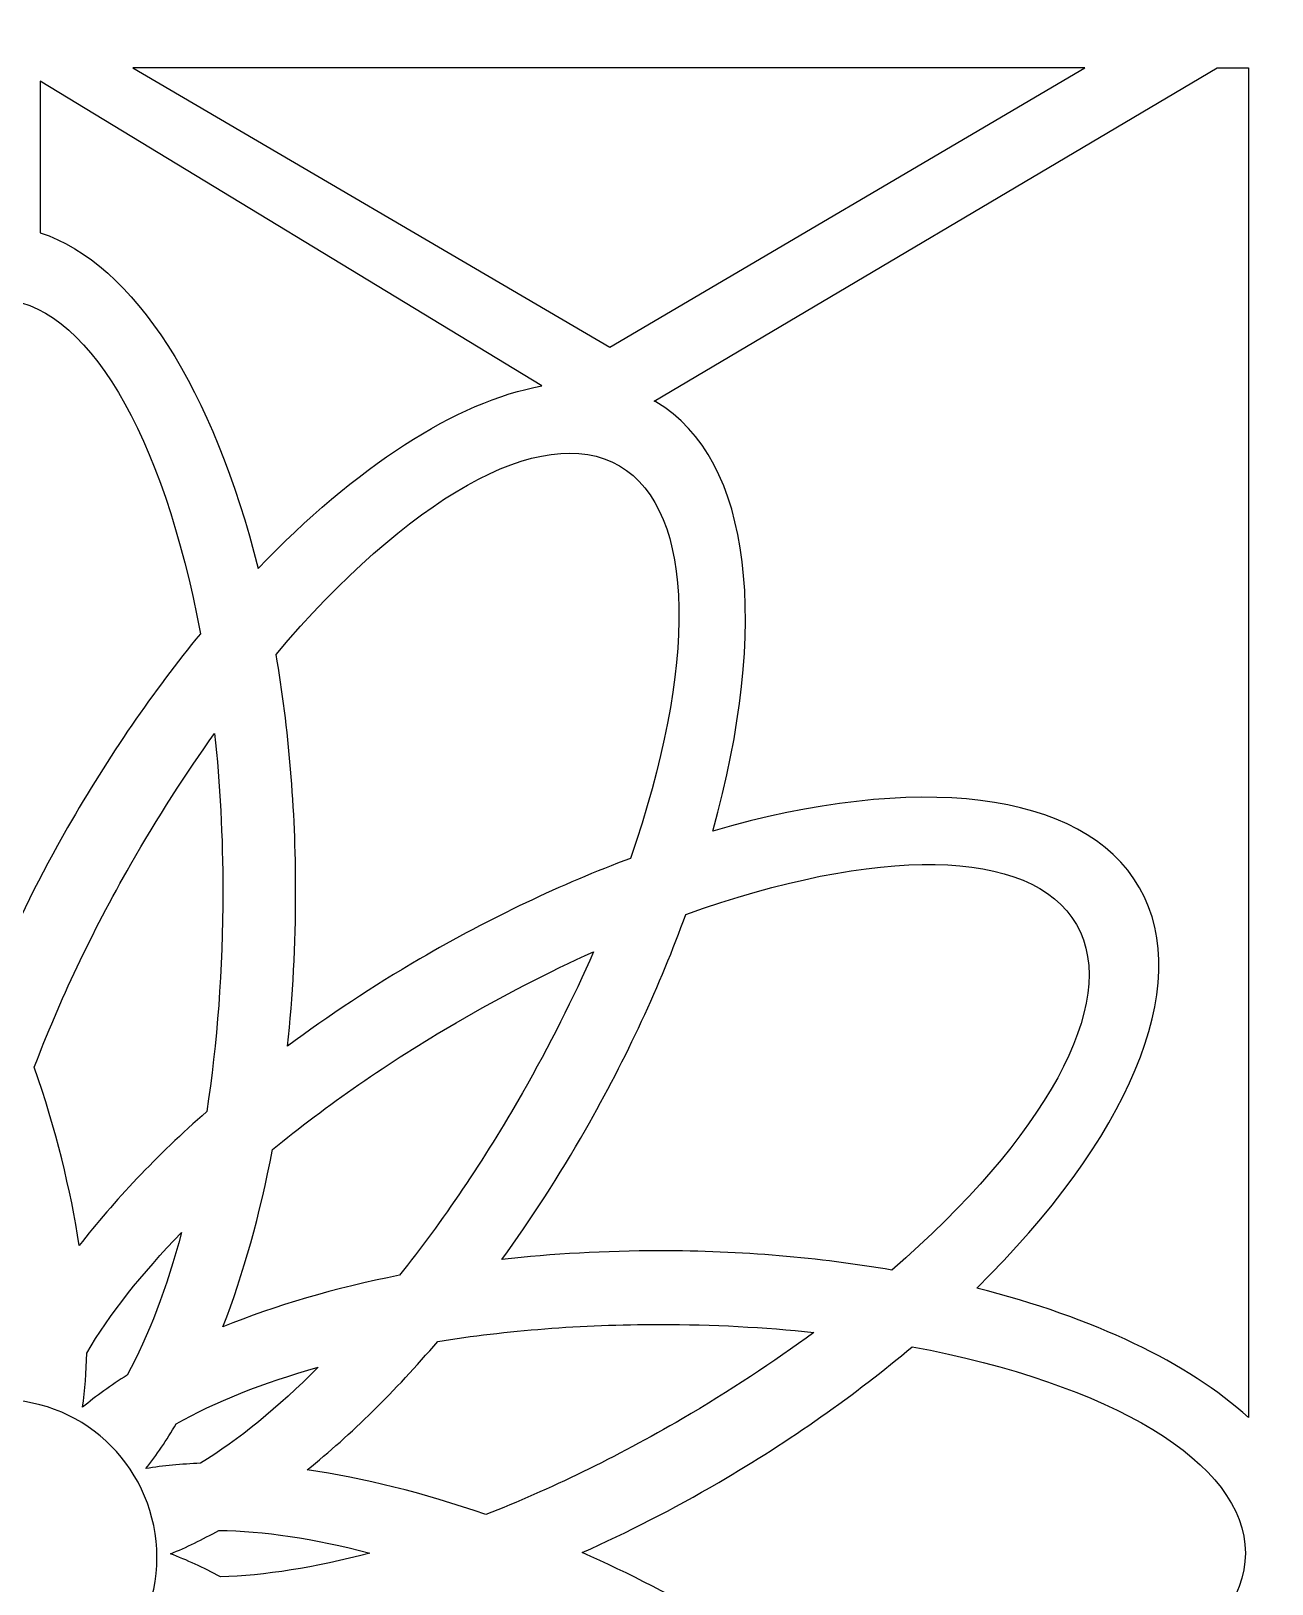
# Model space of a CAD drawing. Header units: centimetres. Extents: x -2.22 to 2.22, y -4.33 to 4.33.
# Drawn here: x 0.028 to 1.184, y -2.922 to -1.474 of the extents above; entities that cross this region are included whole.
import ezdxf

# ---------------------------------------------------------------- set-up
doc = ezdxf.new("R2010")
doc.units = ezdxf.units.CM
doc.header["$MEASUREMENT"] = 0
doc.layers.add('Layer 1', color=7, linetype='Continuous')

msp = doc.modelspace()

# ---------------------------------------------------------------- linework, layer by layer
at = {"layer": 'Layer 1', "color": 242}
for points, knots in [([(-2.21947, -4.33143), (-2.21947, -4.33143), (-2.21947, 4.33143), (-2.21947, 4.33143), (-2.21947, 4.33143), (-2.21947, 4.33143), (2.21948, 4.33143), (2.21948, 4.33143), (2.21948, 4.33143), (2.21948, 4.33143), (2.21948, -4.33143), (2.21948, -4.33143), (2.21948, -4.33143), (2.21948, -4.33143), (-2.21947, -4.33143), (-2.21947, -4.33143)], [0, 0, 0, 0, 0.2, 0.2, 0.2, 0.2, 0.4, 0.4, 0.4, 0.4, 0.6, 0.6, 0.6, 0.6, 1, 1, 1, 1]), ([(1.00997, -1.50861), (1.00997, -1.50861), (0.56743, -1.76895), (0.56743, -1.76895), (0.56743, -1.76895), (0.56743, -1.76895), (0.12286, -1.50861), (0.12286, -1.50861), (0.12286, -1.50861), (0.12286, -1.50861), (1.00997, -1.50861), (1.00997, -1.50861)], [0, 0, 0, 0, 0.25, 0.25, 0.25, 0.25, 0.5, 0.5, 0.5, 0.5, 1, 1, 1, 1]), ([(1.16236, -2.76657), (1.16236, -2.76657), (1.16236, -1.50861), (1.16236, -1.50861), (1.16236, -1.50861), (1.16236, -1.50861), (1.13337, -1.50861), (1.13337, -1.50861), (1.13337, -1.50861), (1.13337, -1.50861), (0.60865, -1.81918), (0.60865, -1.81918), (0.60865, -1.81918), (0.60917, -1.81947), (0.60969, -1.81975), (0.6102, -1.82004), (0.6102, -1.82004), (0.70095, -1.87302), (0.71623, -2.03085), (0.66322, -2.21989), (0.66322, -2.21989), (0.85118, -2.16549), (1.00833, -2.1807), (1.06093, -2.27284), (1.06093, -2.27284), (1.11333, -2.3646), (1.04852, -2.50901), (0.90914, -2.64592), (0.90914, -2.64592), (1.01787, -2.67339), (1.1065, -2.71556), (1.16236, -2.76657)], [0, 0, 0, 0, 0.1111111, 0.1111111, 0.1111111, 0.1111111, 0.2222222, 0.2222222, 0.2222222, 0.2222222, 0.3333333, 0.3333333, 0.3333333, 0.3333333, 0.4444444, 0.4444444, 0.4444444, 0.4444444, 0.5555556, 0.5555556, 0.5555556, 0.5555556, 0.6666667, 0.6666667, 0.6666667, 0.6666667, 0.7777778, 0.7777778, 0.7777778, 0.7777778, 1, 1, 1, 1]), ([(0.03656, -1.52089), (0.03656, -1.52089), (0.50402, -1.80504), (0.50402, -1.80504), (0.50402, -1.80504), (0.42436, -1.81938), (0.33026, -1.88043), (0.23959, -1.97528), (0.23959, -1.97528), (0.19828, -1.80983), (0.12401, -1.69083), (0.03656, -1.66237), (0.03656, -1.66237), (0.03656, -1.66237), (0.03656, -1.52089), (0.03656, -1.52089)], [0, 0, 0, 0, 0.2, 0.2, 0.2, 0.2, 0.4, 0.4, 0.4, 0.4, 0.6, 0.6, 0.6, 0.6, 1, 1, 1, 1]), ([(-0.19421, -2.03842), (-0.15005, -2.09196), (-0.10759, -2.15324), (-0.06908, -2.2207), (-0.06908, -2.2207), (-0.04455, -2.26366), (-0.02298, -2.30677), (-0.00439, -2.34931), (-0.00439, -2.34931), (0.0146, -2.30544), (0.03678, -2.26095), (0.06209, -2.21662), (0.06209, -2.21662), (0.10018, -2.14992), (0.14211, -2.08926), (0.18573, -2.03615), (0.18573, -2.03615), (0.15162, -1.85168), (0.07946, -1.72442), (-0.00403, -1.72442), (-0.00403, -1.72442), (-0.08786, -1.72442), (-0.16028, -1.85272), (-0.19421, -2.03842)], [0, 0, 0, 0, 0.1428571, 0.1428571, 0.1428571, 0.1428571, 0.2857143, 0.2857143, 0.2857143, 0.2857143, 0.4285714, 0.4285714, 0.4285714, 0.4285714, 0.5714286, 0.5714286, 0.5714286, 0.5714286, 0.7142857, 0.7142857, 0.7142857, 0.7142857, 1, 1, 1, 1]), ([(0.25631, -2.05524), (0.26809, -2.12394), (0.27455, -2.19847), (0.27455, -2.27637), (0.27455, -2.27637), (0.27455, -2.32598), (0.27192, -2.37422), (0.26698, -2.42047), (0.26698, -2.42047), (0.30512, -2.39208), (0.34632, -2.36476), (0.39017, -2.33916), (0.39017, -2.33916), (0.45613, -2.30065), (0.52243, -2.26932), (0.58648, -2.24538), (0.58648, -2.24538), (0.64815, -2.06837), (0.64858, -1.92168), (0.57627, -1.87947), (0.57627, -1.87947), (0.50367, -1.83708), (0.37752, -1.91158), (0.25631, -2.05524)], [0, 0, 0, 0, 0.1428571, 0.1428571, 0.1428571, 0.1428571, 0.2857143, 0.2857143, 0.2857143, 0.2857143, 0.4285714, 0.4285714, 0.4285714, 0.4285714, 0.5714286, 0.5714286, 0.5714286, 0.5714286, 0.7142857, 0.7142857, 0.7142857, 0.7142857, 1, 1, 1, 1]), ([(0.03103, -2.43994), (0.05107, -2.49815), (0.06505, -2.55426), (0.0728, -2.60627), (0.0728, -2.60627), (0.10513, -2.56455), (0.14514, -2.52237), (0.19166, -2.4814), (0.19166, -2.4814), (0.20135, -2.41801), (0.2067, -2.34883), (0.2067, -2.27637), (0.2067, -2.27637), (0.2067, -2.22529), (0.20403, -2.17584), (0.19907, -2.12889), (0.19907, -2.12889), (0.17202, -2.16654), (0.14571, -2.2074), (0.12086, -2.25093), (0.12086, -2.25093), (0.08427, -2.31502), (0.05418, -2.37898), (0.03103, -2.43994)], [0, 0, 0, 0, 0.1428571, 0.1428571, 0.1428571, 0.1428571, 0.2857143, 0.2857143, 0.2857143, 0.2857143, 0.4285714, 0.4285714, 0.4285714, 0.4285714, 0.5714286, 0.5714286, 0.5714286, 0.5714286, 0.7142857, 0.7142857, 0.7142857, 0.7142857, 1, 1, 1, 1]), ([(0.63816, -2.2976), (0.6144, -2.36305), (0.58313, -2.43086), (0.54462, -2.49833), (0.54462, -2.49833), (0.52009, -2.54129), (0.49395, -2.58174), (0.46681, -2.61929), (0.46681, -2.61929), (0.51388, -2.61398), (0.56307, -2.61116), (0.6137, -2.61116), (0.6137, -2.61116), (0.68987, -2.61116), (0.76278, -2.61754), (0.83008, -2.6292), (0.83008, -2.6292), (0.97101, -2.50709), (1.04391, -2.38026), (1.00217, -2.30715), (1.00217, -2.30715), (0.96025, -2.23373), (0.81417, -2.23447), (0.63816, -2.2976)], [0, 0, 0, 0, 0.1428571, 0.1428571, 0.1428571, 0.1428571, 0.2857143, 0.2857143, 0.2857143, 0.2857143, 0.4285714, 0.4285714, 0.4285714, 0.4285714, 0.5714286, 0.5714286, 0.5714286, 0.5714286, 0.7142857, 0.7142857, 0.7142857, 0.7142857, 1, 1, 1, 1]), ([(0.25285, -2.51685), (0.24141, -2.5774), (0.22578, -2.63306), (0.20678, -2.68202), (0.20678, -2.68202), (0.2554, -2.66223), (0.31091, -2.64593), (0.37145, -2.63397), (0.37145, -2.63397), (0.41119, -2.58398), (0.45003, -2.52676), (0.48585, -2.46402), (0.48585, -2.46402), (0.51111, -2.41978), (0.53326, -2.37561), (0.55217, -2.33244), (0.55217, -2.33244), (0.51013, -2.35137), (0.46715, -2.37345), (0.4241, -2.39858), (0.4241, -2.39858), (0.36071, -2.43559), (0.30304, -2.47577), (0.25285, -2.51685)], [0, 0, 0, 0, 0.1428571, 0.1428571, 0.1428571, 0.1428571, 0.2857143, 0.2857143, 0.2857143, 0.2857143, 0.4285714, 0.4285714, 0.4285714, 0.4285714, 0.5714286, 0.5714286, 0.5714286, 0.5714286, 0.7142857, 0.7142857, 0.7142857, 0.7142857, 1, 1, 1, 1]), ([(0.07989, -2.70659), (0.07956, -2.72424), (0.07828, -2.74108), (0.07602, -2.75698), (0.07602, -2.75698), (0.08854, -2.74656), (0.10246, -2.73655), (0.11767, -2.72699), (0.11767, -2.72699), (0.13729, -2.69056), (0.15443, -2.64556), (0.16829, -2.59407), (0.16829, -2.59407), (0.13084, -2.63262), (0.10089, -2.67074), (0.07989, -2.70659)], [0, 0, 0, 0, 0.2, 0.2, 0.2, 0.2, 0.4, 0.4, 0.4, 0.4, 0.6, 0.6, 0.6, 0.6, 1, 1, 1, 1]), ([(0.40691, -2.69562), (0.36707, -2.74227), (0.32602, -2.78256), (0.28535, -2.81536), (0.28535, -2.81536), (0.33724, -2.82281), (0.39338, -2.83676), (0.45172, -2.85701), (0.45172, -2.85701), (0.51086, -2.8338), (0.57278, -2.80389), (0.63482, -2.76766), (0.63482, -2.76766), (0.67857, -2.74212), (0.71959, -2.71507), (0.75732, -2.68725), (0.75732, -2.68725), (0.71156, -2.68238), (0.66341, -2.67977), (0.6137, -2.67977), (0.6137, -2.67977), (0.54051, -2.67977), (0.47069, -2.68541), (0.40691, -2.69562)], [0, 0, 0, 0, 0.1428571, 0.1428571, 0.1428571, 0.1428571, 0.2857143, 0.2857143, 0.2857143, 0.2857143, 0.4285714, 0.4285714, 0.4285714, 0.4285714, 0.5714286, 0.5714286, 0.5714286, 0.5714286, 0.7142857, 0.7142857, 0.7142857, 0.7142857, 1, 1, 1, 1]), ([(0.84902, -2.70055), (0.79608, -2.74521), (0.73547, -2.78814), (0.66875, -2.82709), (0.66875, -2.82709), (0.62627, -2.85189), (0.58363, -2.87371), (0.54156, -2.89251), (0.54156, -2.89251), (0.58494, -2.91171), (0.62894, -2.93413), (0.67279, -2.95973), (0.67279, -2.95973), (0.73875, -2.99824), (0.79874, -3.04064), (0.85126, -3.08475), (0.85126, -3.08475), (1.03369, -3.05026), (1.15954, -2.97729), (1.15954, -2.89286), (1.15954, -2.89286), (1.15954, -2.80809), (1.03266, -2.73487), (0.84902, -2.70055)], [0, 0, 0, 0, 0.1428571, 0.1428571, 0.1428571, 0.1428571, 0.2857143, 0.2857143, 0.2857143, 0.2857143, 0.4285714, 0.4285714, 0.4285714, 0.4285714, 0.5714286, 0.5714286, 0.5714286, 0.5714286, 0.7142857, 0.7142857, 0.7142857, 0.7142857, 1, 1, 1, 1]), ([(0.16331, -2.77249), (0.1543, -2.7876), (0.14486, -2.80154), (0.13504, -2.81417), (0.13504, -2.81417), (0.15104, -2.81148), (0.16805, -2.80984), (0.18594, -2.80925), (0.18594, -2.80925), (0.22095, -2.78762), (0.25804, -2.75731), (0.2955, -2.71973), (0.2955, -2.71973), (0.24401, -2.73418), (0.19922, -2.75205), (0.16331, -2.77249)], [0, 0, 0, 0, 0.2, 0.2, 0.2, 0.2, 0.4, 0.4, 0.4, 0.4, 0.6, 0.6, 0.6, 0.6, 1, 1, 1, 1]), ([(-0.14523, -2.89694), (-0.14523, -2.81585), (-0.08019, -2.75008), (0.00001, -2.75008), (0.00001, -2.75008), (0.0802, -2.75008), (0.14524, -2.81585), (0.14524, -2.89694), (0.14524, -2.89694), (0.14524, -2.97804), (0.0802, -3.04381), (0.00001, -3.04381), (0.00001, -3.04381), (-0.08019, -3.04381), (-0.14523, -2.97804), (-0.14523, -2.89694)], [0, 0, 0, 0, 0.2, 0.2, 0.2, 0.2, 0.4, 0.4, 0.4, 0.4, 0.6, 0.6, 0.6, 0.6, 1, 1, 1, 1]), ([(0.20297, -2.87173), (0.18769, -2.88027), (0.17262, -2.88756), (0.15788, -2.89353), (0.15788, -2.89353), (0.17306, -2.89929), (0.1886, -2.90647), (0.20439, -2.91501), (0.20439, -2.91501), (0.2454, -2.91397), (0.29251, -2.90648), (0.34354, -2.89288), (0.34354, -2.89288), (0.29179, -2.87936), (0.24417, -2.87219), (0.20297, -2.87173)], [0, 0, 0, 0, 0.2, 0.2, 0.2, 0.2, 0.4, 0.4, 0.4, 0.4, 0.6, 0.6, 0.6, 0.6, 1, 1, 1, 1])]:
    msp.add_open_spline(points, degree=3, knots=knots, dxfattribs=at)

doc.saveas('drawing.dxf')
